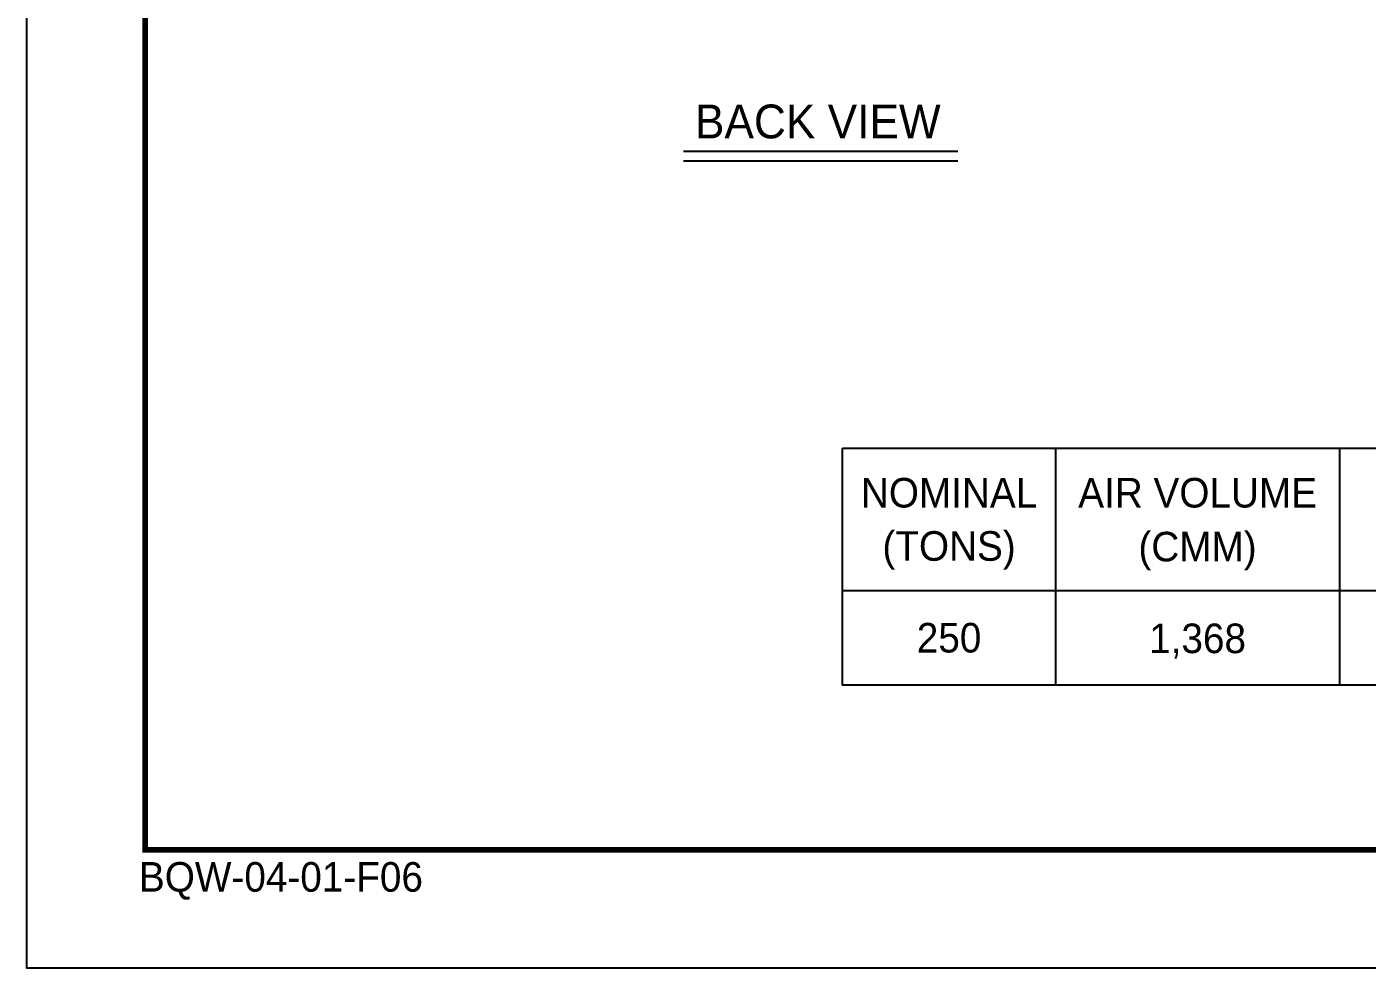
# Model space of a CAD drawing. Header units: millimetres. Extents: x 17797 to 47204, y 13896 to 34691.
# Drawn here: x 17797 to 25725, y 13896 to 19464 of the extents above; entities that cross this region are included whole.
import ezdxf
from ezdxf.enums import TextEntityAlignment as Align

# ---------------------------------------------------------------- set-up
doc = ezdxf.new("R2010")
doc.units = ezdxf.units.MM
for name, color, linetype in [('냉각탑_box', 1, 'Continuous'), ('냉각탑_form', 1, 'Continuous'), ('냉각탑_text', 3, 'Continuous')]:
    doc.layers.add(name, color=color, linetype=linetype)
doc.styles.add('돋움', font='Dotum.ttf')

msp = doc.modelspace()

# ---------------------------------------------------------------- linework, layer by layer
at = {"layer": 'Defpoints'}
msp.add_lwpolyline([(17797.1, 34691.4), (47204.3, 34691.4), (47204.3, 13896.3), (17797.1, 13896.3)], close=True, dxfattribs=at)
at = {"layer": '냉각탑_box'}
for p, q in [((21680.5, 18729), (23303.9, 18729)), ((21680.5, 18670.8), (23303.9, 18670.8)), ((23881.8, 16970.8), (23881.8, 15570.8)), ((25561.8, 16970.8), (25561.8, 15570.8)), ((22621.8, 16130.8), (37671.8, 16130.8))]:
    msp.add_line(p, q, dxfattribs=at)
msp.add_lwpolyline([(22621.8, 16970.8), (37671.8, 16970.8), (37671.8, 15570.8), (22621.8, 15570.8)], close=True, dxfattribs=at)
at = {"layer": '냉각탑_form', "const_width": 35}
msp.add_lwpolyline([(18497.3, 33991.2), (18497.3, 14596.5), (46504.1, 14596.5), (46504.1, 33991.2)], close=True, dxfattribs=at)

# ---------------------------------------------------------------- texts
at = {"layer": '냉각탑_form', "style": '돋움'}
msp.add_text('BQW-04-01-F06', height=175.043, dxfattribs=at).set_placement((18460.4, 14348.8))
at = {"layer": '냉각탑_text', "style": '돋움'}
for s, height, p in [('BACK VIEW', 199.97, (22475.5, 18903.9)), ('NOMINAL', 175, (23251.8, 16708.3)), ('AIR VOLUME', 175, (24721.8, 16708.3)), ('(TONS)', 175, (23251.8, 16393.3)), ('(CMM)', 175, (24721.4, 16389.5)), ('250', 175, (23251.8, 15850.8)), ('1,368', 175, (24721.4, 15847))]:
    msp.add_text(s, height=height, dxfattribs=at).set_placement(p, align=Align.MIDDLE_CENTER)

doc.saveas('drawing.dxf')
